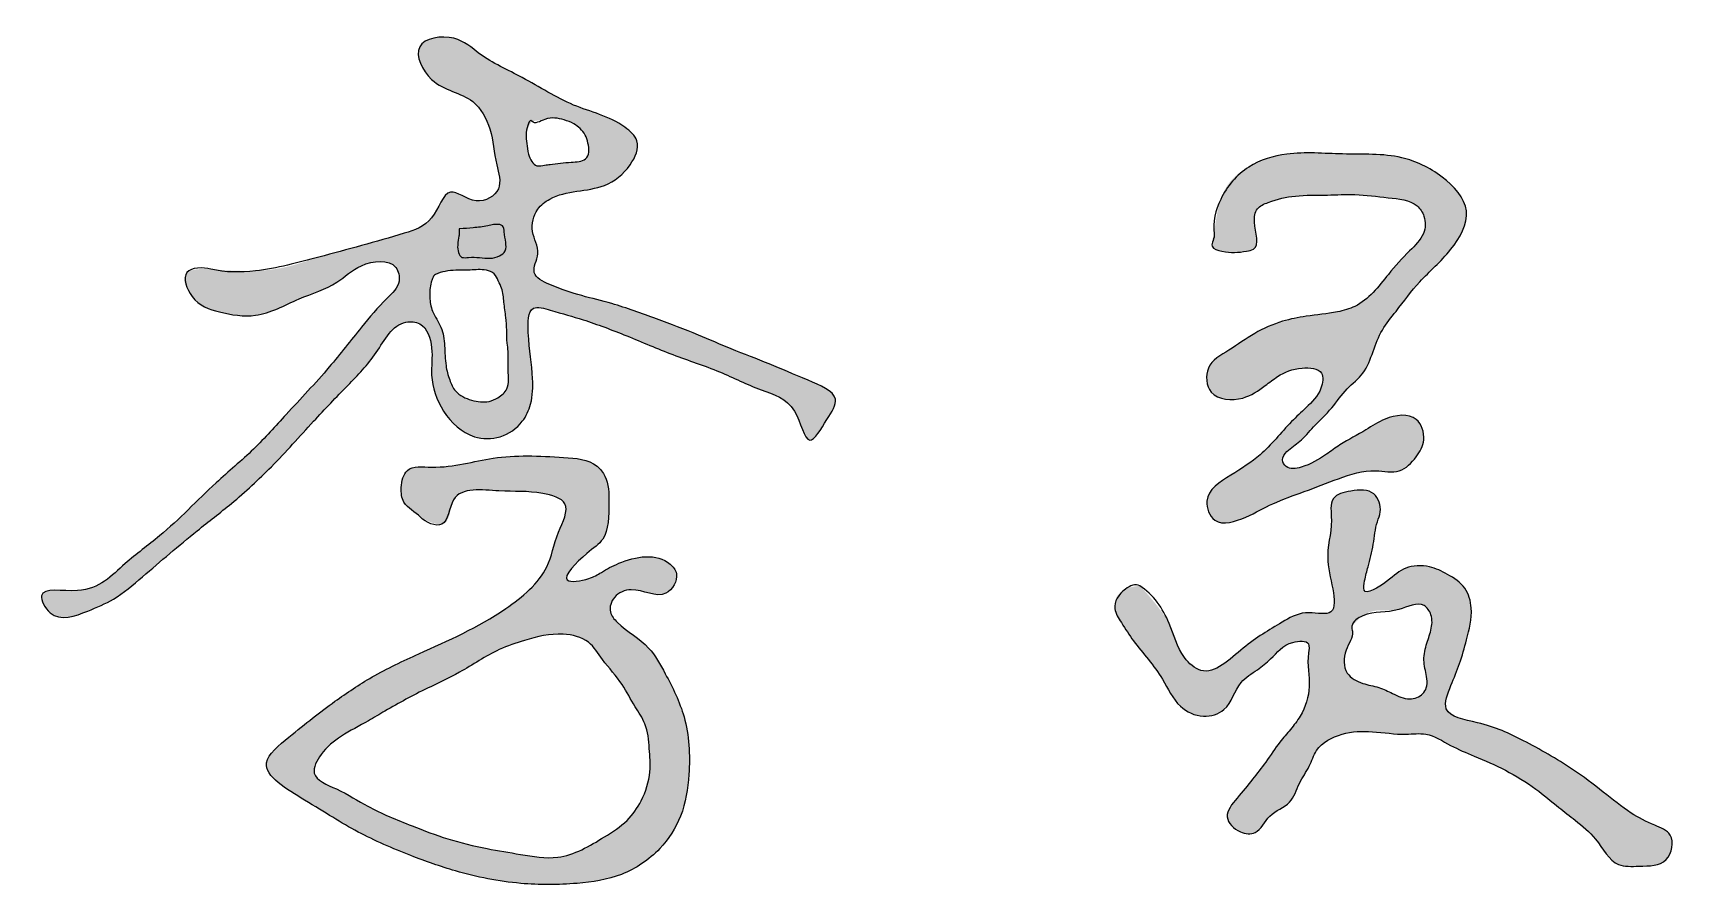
# Model space of a CAD drawing. Extents: x 30064 to 135164, y 17999 to 492668.
# Drawn here: x 110783 to 111772, y 211373 to 211886 of the extents above; entities that cross this region are included whole.
import ezdxf

# ---------------------------------------------------------------- set-up
doc = ezdxf.new("R2010")
doc.units = 0
doc.header["$LTSCALE"] = 1000
doc.header["$MEASUREMENT"] = 0
doc.layers.add('文字和字符', color=7, linetype='Continuous')

msp = doc.modelspace()

# ---------------------------------------------------------------- hatches: boundary and pattern name
at = {"layer": '文字和字符'}
h = msp.add_hatch(color=6, dxfattribs=at)
edge = h.paths.add_edge_path()
edge.add_spline(control_points=[(110889.89, 211743.94), (110890.15, 211743.88), (110926.78, 211740.63), (110956.97, 211753.09), (110995.34, 211761.82), (111024.72, 211771.39), (111031.55, 211797.14), (111048.83, 211780.91), (111066.67, 211791.08), (111060.41, 211809.73), (111059.84, 211827.46), (111047.39, 211850.1), (111023.01, 211851.49), (111008.36, 211881.6), (111037.45, 211886.23), (111053.93, 211870.38), (111079.49, 211859.21), (111107.17, 211840.91), (111133.06, 211835.56), (111149.59, 211820.7), (111142.25, 211803.98), (111123.81, 211789.66), (111100.33, 211791.93), (111084.82, 211779.65), (111081.64, 211766.17), (111089.37, 211754.38), (111081.22, 211740.74), (111104.17, 211729.29), (111127.55, 211725.14), (111157.96, 211714.23), (111181.82, 211705.17), (111203.95, 211695.38), (111226.93, 211686.81), (111245.82, 211678.33), (111270.72, 211668.51), (111260.46, 211653.15), (111248.53, 211632.51), (111243, 211664.66), (111219.72, 211670.87), (111195.69, 211683.13), (111167.79, 211691.96), (111141.17, 211703.73), (111115.88, 211713.16), (111098.74, 211717.91), (111080.62, 211723.34), (111080.78, 211698.81), (111084.03, 211682.76), (111083.64, 211663.67), (111077.42, 211650.32), (111064.79, 211641.49), (111044.92, 211641.54), (111028.51, 211657.13), (111021.32, 211678.15), (111024.24, 211695.91), (111019.25, 211711.73), (111000.44, 211713.39), (110989.98, 211691.89), (110971.59, 211673.27), (110949.8, 211650.57), (110927.83, 211625.7), (110904.15, 211603.87), (110877.05, 211583.15), (110854.24, 211563.31), (110832.88, 211545.11), (110814.76, 211537.48), (110794.79, 211530.02), (110782.66, 211553.84), (110818.31, 211545.81), (110835.77, 211565.99), (110864.92, 211586.72), (110888.43, 211612.19), (110915.68, 211634.64), (110937.34, 211659.02), (110959.84, 211682.59), (110979.02, 211707.26), (110992.8, 211723.82), (111004.87, 211734.68), (111000.93, 211750.74), (110979.26, 211748.09), (110964.91, 211733.48), (110941.55, 211726.54), (110919.37, 211713.6), (110895.45, 211717.52), (110878.92, 211723.16), (110868.55, 211745.71), (110889.75, 211743.98), (110889.89, 211743.94)], knot_values=[0, 0, 0, 0, 37.200114, 91.320491, 165.552277, 191.794321, 218.377312, 240.981666, 262.088012, 282.142005, 312.686531, 339.649791, 378.667629, 407.600467, 437.073636, 462.079158, 503.038538, 551.641933, 598.38254, 613.574993, 634.379376, 661.836336, 708.993627, 722.171326, 741.234276, 760.297225, 776.271776, 792.569008, 846.885535, 886.364067, 923.879172, 953.564578, 987.654437, 1022.983531, 1050.737693, 1069.313673, 1091.638002, 1119.125063, 1152.028231, 1189.926643, 1231.5094, 1273.175743, 1312.041059, 1340.553805, 1354.652933, 1375.412602, 1414.027671, 1435.47698, 1451.393633, 1473.994605, 1495.440379, 1528.930707, 1560.560192, 1583.420751, 1605.787661, 1617.314314, 1652.832859, 1689.166989, 1730.614602, 1782.406199, 1827.708188, 1864.317555, 1924.161807, 1954.751664, 1978.414961, 2009.901325, 2025.877661, 2056.206106, 2101.924511, 2138.940455, 2203.653812, 2245.874288, 2285.588792, 2339.12041, 2381.889891, 2414.291903, 2431.736174, 2443.518671, 2472.148613, 2496.841057, 2531.490224, 2570.411868, 2600.571575, 2626.813618, 2647.271258, 2667.490218, 2667.490218, 2667.490218, 2667.490218], degree=3, periodic=0)
edge = h.paths.add_edge_path(flags=16)
edge.add_spline(control_points=[(111025.02, 211740.77), (111025.14, 211740.82), (111037.2, 211744.06), (111046.03, 211743.06), (111054.24, 211744.19), (111060.9, 211741.63), (111062.92, 211736.8), (111065.75, 211731.44), (111066.27, 211723.7), (111067.5, 211715.41), (111068.16, 211707.19), (111068.04, 211700.37), (111069.38, 211692.25), (111068.48, 211684.82), (111069.39, 211677.33), (111068.49, 211670.93), (111063.35, 211666.51), (111055.97, 211663.29), (111046.54, 211664.53), (111037.09, 211668.92), (111033.35, 211677.66), (111030.81, 211686.77), (111030.91, 211697.55), (111029.31, 211709.18), (111022.96, 211717.7), (111021.2, 211727.14), (111022.08, 211734.21), (111023, 211738.32), (111025, 211740.76), (111025.02, 211740.77)], knot_values=[0, 0, 0, 0, 17.404746, 29.387846, 42.985867, 50.266335, 56.954161, 63.801774, 75.581128, 88.455483, 98.941086, 109.792245, 116.806441, 133.072793, 140.441564, 148.341049, 158.751059, 166.832285, 181.387675, 196.945751, 207.369773, 219.600317, 236.294444, 252.093415, 267.338386, 279.187562, 291.635416, 295.082405, 299.162326, 299.162326, 299.162326, 299.162326], degree=3, periodic=0)
edge = h.paths.add_edge_path(flags=16)
edge.add_spline(control_points=[(111083.18, 211832.98), (111083.23, 211832.92), (111093.97, 211834.84), (111100.68, 211834.66), (111108.15, 211831.9), (111112.35, 211828.67), (111115.71, 211824.85), (111116.88, 211819.72), (111118.09, 211814.76), (111115.08, 211808.43), (111105.1, 211808.59), (111097.24, 211807.24), (111090.45, 211806.67), (111084.56, 211805.05), (111080.78, 211812.67), (111080.32, 211819.69), (111078.35, 211825.81), (111083.13, 211833.04), (111083.18, 211832.98)], knot_values=[0, 0, 0, 0, 11.032394, 27.080246, 35.7167, 42.398017, 49.241922, 56.254438, 64.042896, 70.017142, 82.400073, 100.141744, 104.717416, 111.155207, 123.02071, 132.051492, 141.212423, 151.788927, 151.788927, 151.788927, 151.788927], degree=3, periodic=0)
h = msp.add_hatch(color=6, dxfattribs=at)
edge = h.paths.add_edge_path()
edge.add_spline(control_points=[(111494.09, 211765.22), (111494.05, 211765.43), (111496.46, 211792.17), (111513.23, 211806.22), (111540.87, 211815.85), (111571.89, 211812.25), (111604.85, 211814.24), (111631.16, 211801.56), (111651.74, 211779.74), (111636.77, 211753.49), (111618.1, 211738.09), (111605.54, 211720.73), (111594.6, 211707.61), (111589.64, 211694.34), (111584.96, 211680.73), (111573.17, 211672.08), (111565.09, 211659.64), (111554.46, 211650.22), (111546.44, 211640.14), (111538.76, 211635.62), (111534.07, 211629.52), (111538.05, 211622.96), (111549.87, 211624.84), (111559.66, 211631), (111571.89, 211639.85), (111584.35, 211646.16), (111597.57, 211655.32), (111616.58, 211658.06), (111622, 211641.21), (111615.83, 211630.15), (111605.85, 211620.1), (111588.06, 211624.29), (111568.96, 211618.02), (111548.96, 211610.07), (111529.46, 211603.32), (111514.13, 211594.39), (111494.21, 211587.64), (111485.92, 211608.66), (111504.92, 211620.38), (111523.91, 211632.13), (111536.74, 211648.81), (111550.08, 211661.12), (111558.61, 211669.33), (111560.76, 211684.04), (111544.64, 211685.25), (111533.85, 211680.85), (111523.07, 211672.48), (111511.35, 211664.13), (111490.11, 211665.38), (111487.91, 211686.9), (111504.06, 211695.31), (111517.87, 211705.72), (111533.88, 211712.75), (111550.9, 211716.07), (111565.65, 211717.26), (111584.68, 211722.42), (111597.08, 211738.98), (111609.96, 211753.75), (111621.13, 211763.76), (111621.59, 211775.19), (111614.49, 211785.73), (111597.68, 211786.78), (111580.1, 211789.47), (111561.32, 211788.26), (111543.57, 211788.81), (111529.71, 211785.61), (111518.83, 211780.91), (111517.26, 211769.74), (111522.58, 211756.43), (111509.62, 211753.96), (111502.45, 211754.1), (111490.23, 211756.01), (111494.1, 211765.15), (111494.09, 211765.22)], knot_values=[0, 0, 0, 0, 29.30094, 65.038017, 98.639858, 145.229586, 194.795516, 232.114749, 266.925891, 301.913022, 339.267477, 370.852415, 390.177296, 409.795645, 429.660369, 448.333163, 468.729795, 490.881928, 507.437968, 521.157629, 529.07634, 535.254347, 547.876184, 571.501508, 585.319952, 610.337259, 628.877614, 654.734455, 672.908705, 688.379255, 706.720612, 726.29753, 758.239497, 788.950264, 816.810279, 842.152582, 868.097908, 885.262369, 914.728674, 944.648733, 982.813695, 999.650213, 1020.22886, 1032.723569, 1049.493141, 1071.095002, 1083.923681, 1105.362623, 1132.075217, 1152.211283, 1174.931511, 1200.704595, 1226.158921, 1246.312234, 1272.681377, 1287.962092, 1326.688213, 1353.277295, 1371.722858, 1386.128581, 1396.514529, 1421.520631, 1449.460288, 1472.518928, 1499.291724, 1522.558099, 1533.076665, 1544.456492, 1567.099854, 1573.093813, 1593.678612, 1602.883204, 1613.437455, 1613.437455, 1613.437455, 1613.437455], degree=3, periodic=0)
h = msp.add_hatch(color=6, dxfattribs=at)
edge = h.paths.add_edge_path()
edge.add_spline(control_points=[(111016.06, 211594.58), (111016.16, 211594.48), (111034.67, 211583.77), (111032.57, 211615.06), (111065.49, 211608.77), (111084.1, 211611), (111108.41, 211604.11), (111097.05, 211583.23), (111093.44, 211559.89), (111061.13, 211532.5), (111023.46, 211516.29), (110988.04, 211499.83), (110961.67, 211482.05), (110942.3, 211466.57), (110913.71, 211443.36), (110951.18, 211421.71), (110976.43, 211404.95), (111008.39, 211391.13), (111040.56, 211379.74), (111074.35, 211372.97), (111108.13, 211373.11), (111137.9, 211377.55), (111160.4, 211392.64), (111174.58, 211414.74), (111178.92, 211442.67), (111177.46, 211472.96), (111165.18, 211497.32), (111153.56, 211518.72), (111138.42, 211526.47), (111128.83, 211537.59), (111132.28, 211547.97), (111146.3, 211553.81), (111162.59, 211542.29), (111172.69, 211558.95), (111161.33, 211573.77), (111140.57, 211570.18), (111125.78, 211561.89), (111117.04, 211556.53), (111096.38, 211553.82), (111115.28, 211572.83), (111129.4, 211581.87), (111129.55, 211601.59), (111129.58, 211617.08), (111119.81, 211629.39), (111094.33, 211631.15), (111060.78, 211632.76), (111032.25, 211622.83), (111007.05, 211626.21), (111004.12, 211612.7), (111004.32, 211602.33), (111015.97, 211594.67), (111016.06, 211594.58)], knot_values=[0, 0, 0, 0, 18.772704, 41.477809, 80.044627, 116.802218, 137.16377, 161.475231, 192.122008, 241.084265, 322.841358, 366.476474, 403.599349, 452.266279, 480.822437, 525.281218, 577.345985, 625.678179, 664.966098, 720.530015, 767.556127, 805.470545, 843.947055, 876.303707, 911.805465, 960.132454, 999.3713, 1024.963912, 1058.777917, 1069.239579, 1081.911788, 1097.237565, 1126.410668, 1144.842947, 1154.50106, 1197.467328, 1213.824352, 1225.506518, 1243.541639, 1270.934025, 1289.010321, 1319.830534, 1342.259698, 1352.785688, 1381.704372, 1440.604971, 1492.626113, 1513.017666, 1528.122336, 1540.553544, 1559.179396, 1559.179396, 1559.179396, 1559.179396], degree=3, periodic=0)
edge = h.paths.add_edge_path(flags=16)
edge.add_spline(control_points=[(110994.7, 211477.83), (110994.95, 211477.97), (111020.61, 211492.25), (111040.76, 211500.96), (111059.78, 211514.15), (111080.98, 211521.33), (111099.14, 211525.75), (111117.84, 211521.31), (111126.45, 211506.83), (111137.6, 211495.31), (111144.36, 211481.24), (111152.79, 211469.56), (111153.79, 211455.51), (111155.14, 211439.82), (111150.32, 211424.5), (111140.65, 211410.65), (111123.07, 211399.56), (111101.85, 211387.03), (111076.84, 211391.5), (111054.86, 211394.9), (111032.75, 211400.28), (111009.12, 211409.29), (110985.67, 211418.83), (110968.65, 211430.24), (110948.34, 211437.73), (110956.68, 211454.03), (110969.26, 211463.88), (110980.31, 211469.1), (110994.6, 211477.77), (110994.7, 211477.83)], knot_values=[0, 0, 0, 0, 40.204211, 70.058468, 108.464216, 130.884004, 163.643923, 185.732296, 204.334618, 231.03456, 252.428664, 268.982791, 289.824735, 309.33459, 334.505674, 354.736006, 378.254387, 420.802499, 451.909656, 480.365956, 514.245068, 545.922498, 586.383232, 616.269524, 639.057016, 655.457897, 678.34596, 704.341019, 720.45671, 720.45671, 720.45671, 720.45671], degree=3, periodic=0)
h = msp.add_hatch(color=6, dxfattribs=at)
edge = h.paths.add_edge_path()
edge.add_spline(control_points=[(111449.23, 211553.21), (111449.48, 211553.06), (111470.69, 211530.98), (111471.99, 211512.5), (111490.78, 211495.81), (111511.85, 211517.89), (111531.06, 211528.88), (111547.71, 211539.04), (111573.18, 211532.15), (111558.05, 211569.4), (111566.34, 211587.42), (111562.81, 211607.25), (111577.26, 211610.93), (111591.1, 211611.73), (111595.37, 211599.17), (111591.03, 211589.53), (111590.31, 211578.15), (111587.15, 211566.06), (111584.83, 211557.79), (111582.74, 211545.81), (111599.92, 211556.56), (111608.14, 211565.31), (111623.39, 211565.85), (111635, 211560.08), (111646.11, 211552.99), (111650.32, 211537.4), (111646.47, 211522.17), (111642.17, 211506.31), (111636.81, 211493.89), (111629.39, 211474.87), (111658.13, 211470.76), (111681.09, 211459.92), (111707.25, 211445.2), (111727.86, 211429.6), (111743.51, 211416.65), (111757.26, 211409.6), (111772.22, 211404.29), (111768.05, 211384.06), (111751.31, 211384.74), (111733.83, 211383.38), (111725.39, 211401.07), (111712.53, 211411.12), (111700.2, 211420.88), (111686.92, 211431.89), (111669.89, 211442.48), (111652.15, 211450.17), (111636.03, 211456.66), (111623.26, 211465.32), (111606.64, 211463.02), (111590.05, 211465.99), (111571.03, 211465.4), (111555.66, 211457.19), (111551.62, 211443.79), (111544.59, 211434.52), (111540.83, 211420.82), (111526.41, 211416.69), (111521.16, 211403.02), (111508.36, 211404.24), (111498.44, 211414.23), (111508.66, 211426.37), (111516.81, 211436.11), (111525.62, 211447.48), (111532.42, 211457.98), (111540.01, 211466.7), (111548, 211476.69), (111553.16, 211493.45), (111549.41, 211506.89), (111552.25, 211520.59), (111536.86, 211519.81), (111529.99, 211510.4), (111519.68, 211502.06), (111507.18, 211494.82), (111503.66, 211477.95), (111486.62, 211472.98), (111470.99, 211480.3), (111464.22, 211495.93), (111454.65, 211508.89), (111445.36, 211519.54), (111438.94, 211529.85), (111432.19, 211540.34), (111436.45, 211552.22), (111449.16, 211553.26), (111449.23, 211553.21)], knot_values=[0, 0, 0, 0, 39.878613, 71.084001, 88.571602, 128.557403, 167.51423, 188.674821, 208.323573, 251.533868, 286.022948, 304.040745, 319.866458, 339.38013, 355.294206, 363.866941, 383.035676, 402.399015, 414.36713, 422.122541, 442.348267, 461.81608, 481.686971, 497.958095, 516.551099, 533.839574, 560.727072, 581.394562, 601.159722, 620.894041, 649.426299, 690.673374, 738.289465, 770.144861, 799.264352, 821.404135, 836.808472, 857.647162, 880.926807, 898.121658, 926.751504, 950.035011, 967.352307, 991.998193, 1021.862108, 1050.46209, 1072.140687, 1094.880373, 1111.335022, 1139.52005, 1164.970822, 1190.259232, 1204.665599, 1221.240117, 1239.017221, 1259.177234, 1277.618397, 1289.978389, 1306.483927, 1324.261031, 1344.706721, 1362.799886, 1383.241029, 1396.927367, 1410.79459, 1436.58756, 1464.687551, 1472.224323, 1485.322698, 1508.470744, 1522.732623, 1540.039638, 1566.844928, 1584.840343, 1605.723939, 1632.903668, 1653.059236, 1673.030566, 1691.341619, 1704.216169, 1722.92022, 1735.167177, 1735.167177, 1735.167177, 1735.167177], degree=3, periodic=0)
edge = h.paths.add_edge_path(flags=16)
edge.add_spline(control_points=[(111576.96, 211528.95), (111576.97, 211529.04), (111588.6, 211542.17), (111602.18, 211534.93), (111618.88, 211545.25), (111625.82, 211535.13), (111624.95, 211526.34), (111621.39, 211517.39), (111619.53, 211507.23), (111622.33, 211498.88), (111622.35, 211492.1), (111619.15, 211486.72), (111610.8, 211483.89), (111601.97, 211488.12), (111593.04, 211492.56), (111583.14, 211493.96), (111571.67, 211499.88), (111571.93, 211515.39), (111578.28, 211520.96), (111576.95, 211528.92), (111576.96, 211528.95)], knot_values=[0, 0, 0, 0, 12.518583, 43.117128, 64.43384, 73.999097, 86.909074, 99.916825, 114.388405, 128.459585, 136.124934, 141.701946, 153.518143, 168.483557, 180.957273, 194.904784, 210.427714, 229.577537, 246.211116, 250.540926, 250.540926, 250.540926, 250.540926], degree=3, periodic=0)

# ---------------------------------------------------------------- linework, layer by layer
at = {"layer": '文字和字符', "color": 6}
for points, start_tangent, end_tangent in [([(110889.89, 211743.94), (110916.68, 211742.91), (110954.8, 211751.15), (111006.32, 211765.57), (111022.81, 211774.83), (111034.14, 211790.28), (111049.59, 211785.13), (111062.99, 211792.34), (111061.96, 211806.75), (111057.84, 211828.37), (111047.53, 211844.85), (111022.81, 211858.23), (111015.59, 211877.8), (111036.2, 211882.95), (111051.65, 211873.68), (111077.41, 211859.26), (111108.32, 211842.79), (111139.23, 211829.4), (111146.44, 211821.17), (111142.32, 211806.75), (111126.87, 211794.4), (111093.9, 211786.16), (111086.69, 211779.98), (111083.59, 211766.6), (111086.69, 211753.21), (111084.62, 211741.88), (111093.9, 211734.68), (111131.31, 211723.16), (111158.25, 211714.03), (111183.46, 211704.26), (111203.17, 211695.94), (111226.01, 211686.9), (111249.48, 211677.02), (111265.96, 211665.69), (111260.81, 211653.33), (111250.51, 211640.98), (111241.23, 211658.48), (111221.26, 211671.25), (111196.18, 211682.07), (111168.06, 211692.44), (111140.26, 211703.79), (111113.96, 211713.43), (111094.27, 211719.28), (111084.17, 211720.38), (111081.02, 211705.75), (111083.59, 211678.05), (111082.4, 211662.63), (111077.41, 211652.3), (111064.02, 211643.04), (111048.56, 211643.04), (111030.02, 211658.48), (111022.81, 211680.11), (111022.81, 211696.58), (111015.59, 211710.99), (111007.35, 211712.02), (110989.43, 211693.74), (110972.32, 211673.93), (110951.71, 211652.3), (110926.29, 211624.98), (110902.26, 211602.88), (110881.65, 211586.41), (110848.68, 211558.61), (110831.16, 211545.22), (110815.71, 211538.01), (110793.04, 211536.98), (110787.89, 211547.28), (110809.53, 211550.37), (110838.21, 211566.59), (110858.98, 211583.32), (110892.98, 211615.24), (110915.58, 211635.61), (110935.23, 211656.42), (110961.14, 211685.01), (110980.56, 211708.94), (110996.02, 211726.44), (111003.23, 211736.74), (111001.17, 211744.97), (110980.56, 211746), (110965.77, 211736.11), (110942.96, 211725.96), (110916.68, 211716.14), (110895.04, 211718.2), (110878.56, 211727.47), (110875.47, 211741.88), (110889.89, 211743.94)], (0.971288, -0.237905), (0.971288, -0.237905)), ([(111083.18, 211832.98), (111091.04, 211834.14), (111102.6, 211833.76), (111108.38, 211831.45), (111112.23, 211828.56), (111115.31, 211824.71), (111116.86, 211819.9), (111117.43, 211814.31), (111115.51, 211810.46), (111106.84, 211808.35), (111094.12, 211807), (111090.85, 211806.61), (111086.23, 211806.23), (111081.22, 211813.16), (111080.09, 211819.57), (111079.77, 211826.16), (111083.18, 211832.98)], (0.61273, -0.790293), (0.61273, -0.790293)), ([(111494.09, 211765.22), (111497.98, 211785.97), (111514.85, 211805.43), (111537.78, 211813.21), (111571.36, 211813.29), (111607.01, 211811.05), (111631.23, 211799.38), (111645.94, 211779.06), (111636.43, 211755.71), (111617.82, 211736.25), (111603.55, 211718.53), (111595.33, 211707.28), (111589.7, 211694.31), (111583.64, 211681.34), (111574.13, 211671.83), (111564.85, 211660.43), (111553.79, 211648.92), (111545.57, 211640.27), (111537.88, 211634.06), (111535.19, 211629.03), (111537.35, 211625.13), (111546.44, 211624.7), (111561.58, 211632.49), (111569.8, 211638.11), (111585.37, 211647.19), (111597.06, 211653.67), (111615.69, 211653.43), (111620.19, 211641.13), (111615.69, 211630.93), (111605.48, 211622.53), (111591.37, 211622.53), (111568.86, 211617.74), (111548.15, 211609.94), (111529.44, 211602.65), (111513.03, 211594.64), (111494.42, 211592.84), (111489.62, 211604.24), (111504.02, 211619.84), (111521.73, 211632.13), (111540.63, 211652.11), (111549.38, 211660.53), (111558.35, 211672.33), (111558.66, 211681.33), (111546.95, 211684.33), (111532.24, 211679.23), (111524.74, 211673.83), (111511.23, 211666.33), (111492.32, 211669.93), (111490.52, 211684.33), (111502.82, 211695.13), (111518.42, 211705.22), (111535.24, 211712.53), (111549.45, 211715.55), (111568.26, 211718.23), (111578.77, 211721.53), (111598.95, 211740.8), (111611.75, 211755.06), (111620.06, 211765.44), (111620.35, 211775.81), (111616.2, 211782.04), (111598.86, 211786.95), (111578.82, 211788.86), (111562.2, 211788.56), (111542.92, 211787.97), (111526.6, 211784.12), (111520.07, 211780.26), (111518.29, 211772.26), (111517.7, 211755.95), (111513.55, 211754.76), (111498.71, 211754.76), (111492.78, 211757.73), (111494.09, 211765.22)], (-0.158954, 0.987286), (-0.158954, 0.987286)), ([(111039.7, 211768.31), (111047.72, 211768.86), (111056.56, 211769.94), (111063.77, 211770.76), (111065.4, 211770.08), (111066.49, 211766.41), (111067.44, 211760.02), (111067.03, 211754.99), (111063.63, 211751.86), (111058.06, 211750.5), (111045, 211751.05), (111041.06, 211751.05), (111038.47, 211758.39), (111039.24, 211763.82), (111039.37, 211766.63), (111039.7, 211768.31)], (0.999939, 0.01108), (0.999939, 0.01108)), ([(111025.02, 211740.77), (111037.31, 211743.28), (111045.95, 211743.42), (111055.74, 211743.28), (111060.49, 211741.05), (111062.95, 211736.9), (111064.96, 211732.4), (111066.36, 211724.02), (111067.47, 211714.81), (111068.03, 211707.28), (111068.31, 211699.46), (111068.87, 211694.44), (111068.87, 211682.72), (111069.15, 211677.41), (111068.03, 211671.83), (111062.73, 211666.53), (111057.35, 211664.29), (111046.88, 211665.03), (111037.15, 211670.6), (111033.68, 211677.26), (111031.45, 211685.79), (111030.61, 211697.79), (111028.37, 211708.95), (111023.35, 211718.72), (111021.67, 211727.09), (111022.51, 211736.03), (111023.32, 211738.37), (111025.02, 211740.77)], (0.909237, 0.416279), (0.909237, 0.416279)), ([(111016.06, 211594.58), (111028.9, 211590.3), (111036.03, 211605.03), (111063.3, 211610.38), (111089.75, 211608.83), (111103.06, 211602.66), (111099.25, 211585.55), (111092.12, 211564.65), (111067.4, 211539.47), (111015.13, 211512.3), (110986.96, 211498.32), (110964.58, 211483.67), (110936.88, 211462.15), (110923.41, 211446.59), (110946.33, 211424.2), (110978.55, 211404.97), (111010.35, 211390.75), (111037.12, 211381.56), (111076.45, 211374.03), (111110.34, 211374.03), (111137.12, 211379.46), (111160.13, 211394.94), (111172.68, 211414.59), (111177.7, 211439.67), (111174.77, 211474.38), (111163.48, 211500.3), (111153.44, 211515.77), (111134.61, 211531.24), (111130.42, 211537.51), (111132.93, 211546.29), (111142.98, 211550.89), (111163.9, 211548.8), (111170.17, 211560.51), (111166.41, 211566.36), (111135.45, 211566.78), (111124.99, 211561.34), (111117.45, 211557.58), (111104.48, 211556.74), (111116.2, 211572.63), (111125.82, 211581.41), (111129.54, 211603.31), (111127.17, 211619.3), (111122.43, 211625.22), (111102.28, 211630.55), (111059.84, 211630.11), (111022.74, 211624.71), (111008.19, 211622.66), (111004.5, 211612.42), (111006.14, 211603.61), (111016.06, 211594.58)], (0.708393, -0.705818), (0.708393, -0.705818)), ([(111449.23, 211553.21), (111466.93, 211530.57), (111476.14, 211510.05), (111486.05, 211502.27), (111511.54, 211515.71), (111534.9, 211531.28), (111549.06, 211536.94), (111563.22, 211536.94), (111562.51, 211568.07), (111564.64, 211592.83), (111565.79, 211605.76), (111576.26, 211610.3), (111590.21, 211608.55), (111594.05, 211597.75), (111592.31, 211591.82), (111589.86, 211578.22), (111586.72, 211564.63), (111584.63, 211556.26), (111584.28, 211550.68), (111597.89, 211555.91), (111609.4, 211563.93), (111623.7, 211564.63), (111634.52, 211560.09), (111644.98, 211551.73), (111648.82, 211539.87), (111646.03, 211520.7), (111641.84, 211506.41), (111636.61, 211493.16), (111633.82, 211479.21), (111652.58, 211470.8), (111680.25, 211459.94), (111709.89, 211442.66), (111728.35, 211429.01), (111745.12, 211416.39), (111759.3, 211409.08), (111768.69, 211403.16), (111766.22, 211388.34), (111749.92, 211384.39), (111737.56, 211385.38), (111723.73, 211400.69), (111711.38, 211412.04), (111701.61, 211419.81), (111687.66, 211430.81), (111669.38, 211442.16), (111650.63, 211450.72), (111636.38, 211457.13), (111621.45, 211463.89), (111609.6, 211463.89), (111589.34, 211465.37), (111571.06, 211463.89), (111555.74, 211454.01), (111551.29, 211444.63), (111545.37, 211434.26), (111539.44, 211422.91), (111527.58, 211414.51), (111518.68, 211404.64), (111509.79, 211405.13), (111501.89, 211414.02), (111507.81, 211425.37), (111517.2, 211436.73), (111525.11, 211447.1), (111533.64, 211459.11), (111539.93, 211466.71), (111545.86, 211474.75), (111551.29, 211492.53), (111550.8, 211512.77), (111550.8, 211518.2), (111541.41, 211519.19), (111528.03, 211509.23), (111520.09, 211502.71), (111510.29, 211494.99), (111499.91, 211478.7), (111487.56, 211474.75), (111473.72, 211480.68), (111462.85, 211496.97), (111454.45, 211508.82), (111445.44, 211520.04), (111438.15, 211531.04), (111434.2, 211539.43), (111440.62, 211551.28), (111449.23, 211553.21)], (0.847727, -0.530433), (0.847727, -0.530433)), ([(111576.96, 211528.95), (111583.51, 211535.15), (111605.23, 211538.94), (111620.4, 211541.35), (111624.54, 211535.84), (111624.54, 211526.53), (111621.78, 211517.58), (111620.4, 211507.24), (111622.13, 211497.25), (111621.78, 211491.73), (111619.72, 211488.29), (111611.78, 211485.19), (111601.49, 211488.39), (111593.24, 211491.97), (111583.51, 211494.49), (111574.2, 211500.69), (111573.51, 211514.47), (111577.3, 211525.85), (111576.96, 211528.95)], (0.146784, 0.989169), (0.146784, 0.989169)), ([(110994.7, 211477.83), (111020.24, 211491.51), (111039.48, 211501.13), (111063.54, 211514.81), (111078.71, 211520.36), (111102.03, 211524.06), (111117.2, 211519.25), (111125.72, 211508.89), (111137.56, 211493.73), (111145.33, 211480.41), (111151.25, 211470.06), (111153.85, 211455.26), (111154.22, 211441.21), (111149.03, 211423.82), (111140.52, 211411.99), (111126.83, 211402), (111098.7, 211389.8), (111076.35, 211391.49), (111056.14, 211394.98), (111032.45, 211400.89), (111010.98, 211408.66), (110984.34, 211420.5), (110965.46, 211430.87), (110952.14, 211440.47), (110956.21, 211451.56), (110968.42, 211462.65), (110984.71, 211471.91), (110994.7, 211477.83)], (0.864918, 0.501914), (0.864918, 0.501914))]:
    msp.add_spline(points, degree=3, dxfattribs=dict(at, start_tangent=start_tangent, end_tangent=end_tangent))

doc.saveas('drawing.dxf')
